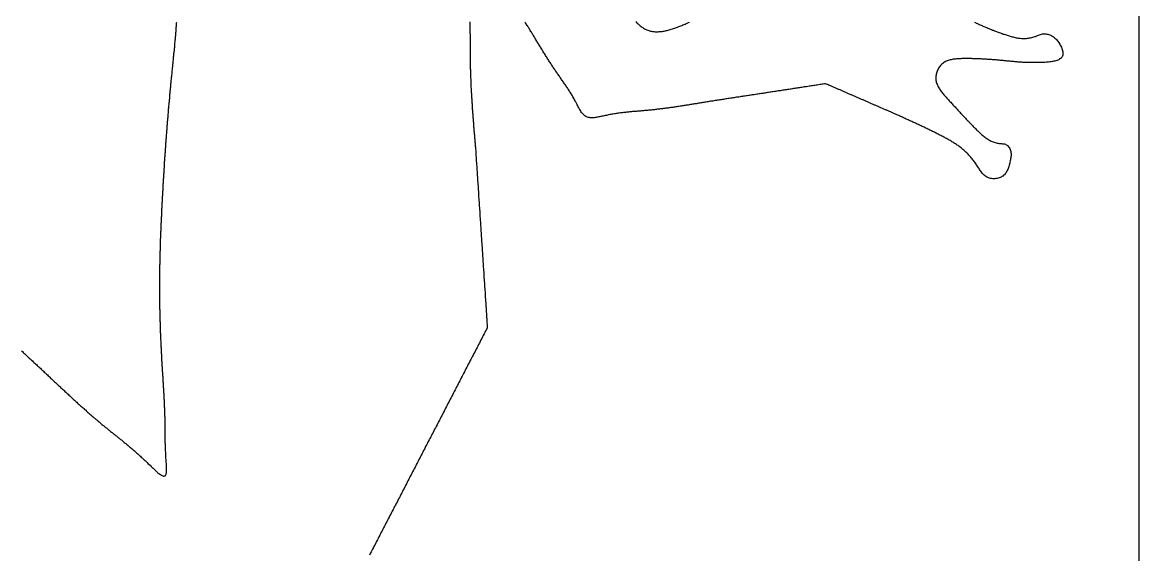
# Model space of a CAD drawing. Extents: x 63 to 788, y 423 to 1014.
# Drawn here: x 511.31 to 522.22, y 818.31 to 823.51 of the extents above; entities that cross this region are included whole.
import ezdxf

# ---------------------------------------------------------------- set-up
doc = ezdxf.new("R2010")
doc.units = 0
doc.header["$MEASUREMENT"] = 0
doc.layers.add('LAYER_1', color=7, linetype='CONTINUOUS')

msp = doc.modelspace()

# ---------------------------------------------------------------- linework, layer by layer
at = {"layer": 'LAYER_1', "color": 1}
msp.add_polyline3d([(522.222, 823.593, 0), (522.222, 822.94, 0), (522.222, 822.288, 0), (522.222, 821.635, 0), (522.222, 820.983, 0), (522.222, 820.33, 0), (522.222, 819.677, 0), (522.222, 819.025, 0), (522.222, 818.372, 0), (522.222, 817.72, 0), (522.222, 817.067, 0), (522.222, 816.414, 0), (522.222, 815.762, 0), (522.222, 815.109, 0), (522.222, 814.457, 0), (522.222, 813.804, 0), (522.222, 813.151, 0), (522.222, 812.499, 0), (522.222, 811.846, 0)], dxfattribs=at)
at = {"layer": 'LAYER_1', "color": 7}
for points in [[(511.303, 820.301, 0), (511.311, 820.294, 0), (511.319, 820.287, 0), (511.326, 820.28, 0), (511.334, 820.273, 0), (511.341, 820.266, 0), (511.349, 820.259, 0), (511.356, 820.252, 0), (511.364, 820.245, 0), (511.372, 820.238, 0), (511.379, 820.231, 0), (511.387, 820.224, 0), (511.395, 820.217, 0), (511.402, 820.21, 0), (511.41, 820.203, 0), (511.417, 820.196, 0), (511.425, 820.189, 0), (511.433, 820.181, 0), (511.44, 820.174, 0), (511.448, 820.167, 0), (511.456, 820.16, 0), (511.463, 820.153, 0), (511.471, 820.145, 0), (511.479, 820.138, 0), (511.487, 820.131, 0), (511.494, 820.124, 0), (511.502, 820.116, 0), (511.51, 820.109, 0), (511.517, 820.102, 0), (511.525, 820.095, 0), (511.533, 820.087, 0), (511.541, 820.08, 0), (511.548, 820.073, 0), (511.556, 820.066, 0), (511.564, 820.058, 0), (511.572, 820.051, 0), (511.579, 820.044, 0), (511.587, 820.036, 0), (511.595, 820.029, 0), (511.603, 820.022, 0), (511.61, 820.014, 0), (511.618, 820.007, 0), (511.626, 820, 0), (511.634, 819.993, 0), (511.642, 819.985, 0), (511.649, 819.978, 0), (511.657, 819.971, 0), (511.665, 819.963, 0), (511.673, 819.956, 0), (511.68, 819.949, 0), (511.688, 819.942, 0), (511.696, 819.934, 0), (511.704, 819.927, 0), (511.712, 819.92, 0), (511.719, 819.913, 0), (511.727, 819.906, 0), (511.735, 819.898, 0), (511.743, 819.891, 0), (511.75, 819.884, 0), (511.758, 819.877, 0), (511.766, 819.87, 0), (511.774, 819.863, 0), (511.781, 819.855, 0), (511.789, 819.848, 0), (511.797, 819.841, 0), (511.804, 819.834, 0), (511.812, 819.827, 0), (511.82, 819.82, 0), (511.828, 819.813, 0), (511.835, 819.806, 0), (511.843, 819.799, 0), (511.851, 819.792, 0), (511.858, 819.785, 0), (511.866, 819.778, 0), (511.874, 819.771, 0), (511.881, 819.764, 0), (511.889, 819.758, 0), (511.897, 819.751, 0), (511.904, 819.744, 0), (511.912, 819.737, 0), (511.919, 819.73, 0), (511.927, 819.724, 0), (511.934, 819.717, 0), (511.942, 819.71, 0), (511.949, 819.704, 0), (511.957, 819.697, 0), (511.964, 819.69, 0), (511.972, 819.684, 0), (511.979, 819.677, 0), (511.987, 819.671, 0), (511.994, 819.664, 0), (512.002, 819.658, 0), (512.009, 819.651, 0), (512.017, 819.645, 0), (512.024, 819.639, 0), (512.031, 819.632, 0), (512.039, 819.626, 0), (512.046, 819.62, 0), (512.053, 819.613, 0), (512.061, 819.607, 0), (512.068, 819.601, 0), (512.075, 819.595, 0), (512.082, 819.589, 0), (512.089, 819.583, 0), (512.097, 819.577, 0), (512.104, 819.571, 0), (512.111, 819.565, 0), (512.118, 819.559, 0), (512.125, 819.553, 0), (512.132, 819.548, 0), (512.139, 819.542, 0), (512.146, 819.536, 0), (512.153, 819.53, 0), (512.16, 819.525, 0), (512.167, 819.519, 0), (512.174, 819.514, 0), (512.181, 819.508, 0), (512.188, 819.503, 0), (512.195, 819.497, 0), (512.202, 819.492, 0), (512.209, 819.486, 0), (512.216, 819.481, 0), (512.223, 819.475, 0), (512.23, 819.47, 0), (512.237, 819.464, 0), (512.244, 819.459, 0), (512.251, 819.453, 0), (512.258, 819.447, 0), (512.265, 819.442, 0), (512.272, 819.436, 0), (512.279, 819.431, 0), (512.286, 819.425, 0), (512.293, 819.419, 0), (512.3, 819.413, 0), (512.307, 819.407, 0), (512.315, 819.401, 0), (512.322, 819.395, 0), (512.329, 819.389, 0), (512.337, 819.383, 0), (512.344, 819.377, 0), (512.352, 819.371, 0), (512.36, 819.364, 0), (512.367, 819.358, 0), (512.375, 819.351, 0), (512.383, 819.344, 0), (512.391, 819.338, 0), (512.399, 819.331, 0), (512.407, 819.324, 0), (512.415, 819.317, 0), (512.423, 819.309, 0), (512.431, 819.302, 0), (512.44, 819.294, 0), (512.448, 819.287, 0), (512.457, 819.279, 0), (512.466, 819.271, 0), (512.474, 819.263, 0), (512.483, 819.255, 0), (512.492, 819.246, 0), (512.502, 819.238, 0), (512.511, 819.229, 0), (512.52, 819.22, 0), (512.53, 819.211, 0), (512.539, 819.202, 0), (512.549, 819.192, 0), (512.559, 819.183, 0), (512.569, 819.173, 0), (512.579, 819.163, 0), (512.589, 819.154, 0), (512.598, 819.144, 0), (512.608, 819.135, 0), (512.618, 819.127, 0), (512.627, 819.119, 0), (512.636, 819.111, 0), (512.645, 819.104, 0), (512.654, 819.097, 0), (512.662, 819.092, 0), (512.67, 819.087, 0), (512.677, 819.083, 0), (512.684, 819.08, 0), (512.69, 819.078, 0), (512.696, 819.078, 0), (512.702, 819.079, 0), (512.706, 819.081, 0), (512.71, 819.084, 0), (512.713, 819.089, 0), (512.716, 819.095, 0), (512.718, 819.102, 0), (512.719, 819.111, 0), (512.72, 819.12, 0), (512.721, 819.13, 0), (512.721, 819.141, 0), (512.721, 819.152, 0), (512.721, 819.164, 0), (512.72, 819.176, 0), (512.72, 819.189, 0), (512.719, 819.202, 0), (512.718, 819.215, 0), (512.717, 819.228, 0), (512.716, 819.241, 0), (512.715, 819.253, 0), (512.714, 819.266, 0), (512.714, 819.278, 0), (512.713, 819.29, 0), (512.712, 819.301, 0), (512.712, 819.313, 0), (512.711, 819.324, 0), (512.711, 819.336, 0), (512.71, 819.347, 0), (512.71, 819.357, 0), (512.709, 819.368, 0), (512.709, 819.379, 0), (512.709, 819.389, 0), (512.708, 819.399, 0), (512.708, 819.409, 0), (512.708, 819.419, 0), (512.708, 819.429, 0), (512.708, 819.439, 0), (512.708, 819.449, 0), (512.707, 819.459, 0), (512.707, 819.468, 0), (512.707, 819.478, 0), (512.707, 819.487, 0), (512.707, 819.496, 0), (512.707, 819.506, 0), (512.707, 819.515, 0), (512.707, 819.524, 0), (512.707, 819.533, 0), (512.707, 819.543, 0), (512.707, 819.552, 0), (512.707, 819.561, 0), (512.707, 819.57, 0), (512.707, 819.579, 0), (512.707, 819.588, 0), (512.707, 819.598, 0), (512.706, 819.607, 0), (512.706, 819.616, 0), (512.706, 819.625, 0), (512.706, 819.635, 0), (512.706, 819.644, 0), (512.706, 819.654, 0), (512.705, 819.663, 0), (512.705, 819.673, 0), (512.705, 819.682, 0), (512.705, 819.692, 0), (512.704, 819.702, 0), (512.704, 819.711, 0), (512.704, 819.721, 0), (512.703, 819.731, 0), (512.703, 819.741, 0), (512.702, 819.751, 0), (512.702, 819.761, 0), (512.701, 819.771, 0), (512.701, 819.781, 0), (512.701, 819.791, 0), (512.7, 819.801, 0), (512.7, 819.811, 0), (512.699, 819.821, 0), (512.698, 819.831, 0), (512.698, 819.841, 0), (512.697, 819.851, 0), (512.697, 819.861, 0), (512.696, 819.872, 0), (512.696, 819.882, 0), (512.695, 819.892, 0), (512.695, 819.903, 0), (512.694, 819.913, 0), (512.693, 819.923, 0), (512.693, 819.934, 0), (512.692, 819.944, 0), (512.691, 819.954, 0), (512.691, 819.965, 0), (512.69, 819.975, 0), (512.69, 819.985, 0), (512.689, 819.996, 0), (512.688, 820.006, 0), (512.688, 820.017, 0), (512.687, 820.027, 0), (512.686, 820.037, 0), (512.686, 820.048, 0), (512.685, 820.058, 0), (512.684, 820.069, 0), (512.684, 820.079, 0), (512.683, 820.09, 0), (512.682, 820.1, 0), (512.682, 820.11, 0), (512.681, 820.121, 0), (512.681, 820.131, 0), (512.68, 820.142, 0), (512.679, 820.152, 0), (512.679, 820.162, 0), (512.678, 820.173, 0), (512.678, 820.183, 0), (512.677, 820.193, 0), (512.676, 820.204, 0), (512.676, 820.214, 0), (512.675, 820.224, 0), (512.675, 820.235, 0), (512.674, 820.245, 0), (512.674, 820.255, 0), (512.673, 820.265, 0), (512.672, 820.276, 0), (512.672, 820.286, 0), (512.671, 820.296, 0), (512.671, 820.306, 0), (512.67, 820.316, 0), (512.67, 820.327, 0), (512.669, 820.337, 0), (512.669, 820.347, 0), (512.668, 820.357, 0), (512.668, 820.367, 0), (512.667, 820.378, 0), (512.667, 820.388, 0), (512.667, 820.398, 0), (512.666, 820.408, 0), (512.666, 820.418, 0), (512.665, 820.428, 0), (512.665, 820.438, 0), (512.664, 820.449, 0), (512.664, 820.459, 0), (512.664, 820.469, 0), (512.663, 820.479, 0), (512.663, 820.489, 0), (512.662, 820.499, 0), (512.662, 820.509, 0), (512.662, 820.519, 0), (512.661, 820.529, 0), (512.661, 820.54, 0), (512.661, 820.55, 0), (512.66, 820.56, 0), (512.66, 820.57, 0), (512.66, 820.58, 0), (512.659, 820.59, 0), (512.659, 820.6, 0), (512.659, 820.61, 0), (512.659, 820.62, 0), (512.658, 820.63, 0), (512.658, 820.64, 0), (512.658, 820.65, 0), (512.658, 820.66, 0), (512.657, 820.67, 0), (512.657, 820.68, 0), (512.657, 820.69, 0), (512.657, 820.7, 0), (512.656, 820.71, 0), (512.656, 820.721, 0), (512.656, 820.731, 0), (512.656, 820.741, 0), (512.656, 820.751, 0), (512.656, 820.761, 0), (512.655, 820.771, 0), (512.655, 820.781, 0), (512.655, 820.791, 0), (512.655, 820.801, 0), (512.655, 820.811, 0), (512.655, 820.821, 0), (512.655, 820.831, 0), (512.655, 820.841, 0), (512.655, 820.851, 0), (512.654, 820.861, 0), (512.654, 820.871, 0), (512.654, 820.881, 0), (512.654, 820.891, 0), (512.654, 820.901, 0), (512.654, 820.912, 0), (512.654, 820.922, 0), (512.654, 820.932, 0), (512.654, 820.942, 0), (512.654, 820.952, 0), (512.654, 820.962, 0), (512.654, 820.972, 0), (512.654, 820.982, 0), (512.654, 820.992, 0), (512.655, 821.002, 0), (512.655, 821.012, 0), (512.655, 821.023, 0), (512.655, 821.033, 0), (512.655, 821.043, 0), (512.655, 821.053, 0), (512.655, 821.063, 0), (512.655, 821.073, 0), (512.655, 821.083, 0), (512.656, 821.093, 0), (512.656, 821.104, 0), (512.656, 821.114, 0), (512.656, 821.124, 0), (512.656, 821.134, 0), (512.656, 821.144, 0), (512.657, 821.154, 0), (512.657, 821.164, 0), (512.657, 821.175, 0), (512.657, 821.185, 0), (512.657, 821.195, 0), (512.658, 821.205, 0), (512.658, 821.215, 0), (512.658, 821.225, 0), (512.658, 821.235, 0), (512.659, 821.246, 0), (512.659, 821.256, 0), (512.659, 821.266, 0), (512.659, 821.276, 0), (512.66, 821.286, 0), (512.66, 821.296, 0), (512.66, 821.307, 0), (512.661, 821.317, 0), (512.661, 821.327, 0), (512.661, 821.337, 0), (512.662, 821.347, 0), (512.662, 821.357, 0), (512.662, 821.367, 0), (512.663, 821.378, 0), (512.663, 821.388, 0), (512.663, 821.398, 0), (512.664, 821.408, 0), (512.664, 821.418, 0), (512.665, 821.428, 0), (512.665, 821.439, 0), (512.665, 821.449, 0), (512.666, 821.459, 0), (512.666, 821.469, 0), (512.667, 821.479, 0), (512.667, 821.489, 0), (512.667, 821.499, 0), (512.668, 821.51, 0), (512.668, 821.52, 0), (512.669, 821.53, 0), (512.669, 821.54, 0), (512.669, 821.55, 0), (512.67, 821.56, 0), (512.67, 821.57, 0), (512.671, 821.581, 0), (512.671, 821.591, 0), (512.672, 821.601, 0), (512.672, 821.611, 0), (512.673, 821.621, 0), (512.673, 821.631, 0), (512.674, 821.641, 0), (512.674, 821.651, 0), (512.675, 821.661, 0), (512.675, 821.672, 0), (512.676, 821.682, 0), (512.676, 821.692, 0), (512.677, 821.702, 0), (512.677, 821.712, 0), (512.678, 821.722, 0), (512.678, 821.732, 0), (512.679, 821.742, 0), (512.679, 821.752, 0), (512.68, 821.762, 0), (512.68, 821.773, 0), (512.681, 821.783, 0), (512.681, 821.793, 0), (512.682, 821.803, 0), (512.682, 821.813, 0), (512.683, 821.823, 0), (512.683, 821.833, 0), (512.684, 821.843, 0), (512.684, 821.853, 0), (512.685, 821.863, 0), (512.686, 821.873, 0), (512.686, 821.883, 0), (512.687, 821.893, 0), (512.687, 821.903, 0), (512.688, 821.913, 0), (512.688, 821.923, 0), (512.689, 821.933, 0), (512.69, 821.943, 0), (512.69, 821.953, 0), (512.691, 821.963, 0), (512.691, 821.973, 0), (512.692, 821.983, 0), (512.693, 821.993, 0), (512.693, 822.003, 0), (512.694, 822.013, 0), (512.694, 822.023, 0), (512.695, 822.033, 0), (512.696, 822.043, 0), (512.696, 822.054, 0), (512.697, 822.064, 0), (512.697, 822.074, 0), (512.698, 822.084, 0), (512.699, 822.094, 0), (512.699, 822.104, 0), (512.7, 822.114, 0), (512.701, 822.124, 0), (512.701, 822.134, 0), (512.702, 822.144, 0), (512.702, 822.154, 0), (512.703, 822.164, 0), (512.704, 822.174, 0), (512.704, 822.184, 0), (512.705, 822.194, 0), (512.706, 822.204, 0), (512.706, 822.214, 0), (512.707, 822.224, 0), (512.708, 822.234, 0), (512.709, 822.244, 0), (512.709, 822.254, 0), (512.71, 822.264, 0), (512.711, 822.274, 0), (512.711, 822.284, 0), (512.712, 822.294, 0), (512.713, 822.304, 0), (512.713, 822.314, 0), (512.714, 822.324, 0), (512.715, 822.334, 0), (512.716, 822.344, 0), (512.716, 822.354, 0), (512.717, 822.364, 0), (512.718, 822.374, 0), (512.719, 822.384, 0), (512.719, 822.394, 0), (512.72, 822.404, 0), (512.721, 822.415, 0), (512.722, 822.425, 0), (512.722, 822.435, 0), (512.723, 822.445, 0), (512.724, 822.455, 0), (512.725, 822.465, 0), (512.726, 822.475, 0), (512.726, 822.485, 0), (512.727, 822.495, 0), (512.728, 822.505, 0), (512.729, 822.515, 0), (512.73, 822.526, 0), (512.73, 822.536, 0), (512.731, 822.546, 0), (512.732, 822.556, 0), (512.733, 822.566, 0), (512.734, 822.576, 0), (512.735, 822.586, 0), (512.735, 822.597, 0), (512.736, 822.607, 0), (512.737, 822.617, 0), (512.738, 822.627, 0), (512.739, 822.637, 0), (512.74, 822.647, 0), (512.741, 822.658, 0), (512.741, 822.668, 0), (512.742, 822.678, 0), (512.743, 822.688, 0), (512.744, 822.698, 0), (512.745, 822.709, 0), (512.746, 822.719, 0), (512.747, 822.729, 0), (512.748, 822.739, 0), (512.749, 822.75, 0), (512.75, 822.76, 0), (512.751, 822.77, 0), (512.751, 822.78, 0), (512.752, 822.791, 0), (512.753, 822.801, 0), (512.754, 822.811, 0), (512.755, 822.822, 0), (512.756, 822.832, 0), (512.757, 822.842, 0), (512.758, 822.853, 0), (512.759, 822.863, 0), (512.76, 822.873, 0), (512.761, 822.884, 0), (512.762, 822.894, 0), (512.763, 822.904, 0), (512.764, 822.915, 0), (512.765, 822.925, 0), (512.766, 822.936, 0), (512.767, 822.946, 0), (512.768, 822.956, 0), (512.769, 822.967, 0), (512.77, 822.977, 0), (512.771, 822.988, 0), (512.773, 822.998, 0), (512.774, 823.009, 0), (512.775, 823.019, 0), (512.776, 823.03, 0), (512.777, 823.04, 0), (512.778, 823.051, 0), (512.779, 823.061, 0), (512.78, 823.071, 0), (512.781, 823.082, 0), (512.782, 823.092, 0), (512.783, 823.103, 0), (512.784, 823.113, 0), (512.785, 823.124, 0), (512.786, 823.134, 0), (512.787, 823.145, 0), (512.788, 823.155, 0), (512.789, 823.166, 0), (512.79, 823.176, 0), (512.791, 823.187, 0), (512.792, 823.197, 0), (512.793, 823.207, 0), (512.795, 823.218, 0), (512.796, 823.228, 0), (512.797, 823.239, 0), (512.798, 823.249, 0), (512.799, 823.26, 0), (512.8, 823.27, 0), (512.801, 823.28, 0), (512.801, 823.291, 0), (512.802, 823.301, 0), (512.803, 823.311, 0), (512.804, 823.322, 0), (512.805, 823.332, 0), (512.806, 823.342, 0), (512.807, 823.353, 0), (512.808, 823.363, 0), (512.809, 823.373, 0), (512.81, 823.383, 0), (512.811, 823.394, 0), (512.812, 823.404, 0), (512.812, 823.414, 0), (512.813, 823.424, 0), (512.814, 823.434, 0), (512.815, 823.445, 0), (512.816, 823.455, 0), (512.816, 823.465, 0), (512.817, 823.475, 0), (512.818, 823.485, 0), (512.819, 823.495, 0), (512.819, 823.505, 0), (512.82, 823.515, 0)], [(515.685, 823.518, 0), (515.685, 823.508, 0), (515.685, 823.498, 0), (515.685, 823.487, 0), (515.686, 823.477, 0), (515.686, 823.467, 0), (515.686, 823.457, 0), (515.686, 823.447, 0), (515.686, 823.437, 0), (515.686, 823.426, 0), (515.686, 823.416, 0), (515.686, 823.406, 0), (515.687, 823.396, 0), (515.687, 823.386, 0), (515.687, 823.376, 0), (515.687, 823.365, 0), (515.687, 823.355, 0), (515.687, 823.345, 0), (515.687, 823.335, 0), (515.687, 823.325, 0), (515.687, 823.314, 0), (515.687, 823.304, 0), (515.687, 823.294, 0), (515.687, 823.284, 0), (515.687, 823.274, 0), (515.687, 823.264, 0), (515.687, 823.253, 0), (515.687, 823.243, 0), (515.687, 823.233, 0), (515.687, 823.223, 0), (515.687, 823.213, 0), (515.687, 823.202, 0), (515.687, 823.192, 0), (515.687, 823.182, 0), (515.687, 823.172, 0), (515.687, 823.162, 0), (515.687, 823.152, 0), (515.688, 823.141, 0), (515.688, 823.131, 0), (515.688, 823.121, 0), (515.688, 823.111, 0), (515.688, 823.101, 0), (515.689, 823.091, 0), (515.689, 823.08, 0), (515.689, 823.07, 0), (515.689, 823.06, 0), (515.69, 823.05, 0), (515.69, 823.04, 0), (515.69, 823.03, 0), (515.69, 823.02, 0), (515.691, 823.009, 0), (515.691, 822.999, 0), (515.692, 822.989, 0), (515.692, 822.979, 0), (515.692, 822.969, 0), (515.693, 822.959, 0), (515.693, 822.949, 0), (515.694, 822.938, 0), (515.694, 822.928, 0), (515.694, 822.918, 0), (515.695, 822.908, 0), (515.695, 822.898, 0), (515.696, 822.888, 0), (515.696, 822.878, 0), (515.697, 822.867, 0), (515.697, 822.857, 0), (515.698, 822.847, 0), (515.699, 822.837, 0), (515.699, 822.827, 0), (515.7, 822.817, 0), (515.7, 822.807, 0), (515.701, 822.797, 0), (515.701, 822.787, 0), (515.702, 822.776, 0), (515.703, 822.766, 0), (515.703, 822.756, 0), (515.704, 822.746, 0), (515.705, 822.736, 0), (515.705, 822.726, 0), (515.706, 822.716, 0), (515.707, 822.706, 0), (515.707, 822.695, 0), (515.708, 822.685, 0), (515.709, 822.675, 0), (515.709, 822.665, 0), (515.71, 822.655, 0), (515.711, 822.645, 0), (515.711, 822.635, 0), (515.712, 822.625, 0), (515.713, 822.615, 0), (515.714, 822.605, 0), (515.714, 822.594, 0), (515.715, 822.584, 0), (515.716, 822.574, 0), (515.717, 822.564, 0), (515.717, 822.554, 0), (515.718, 822.544, 0), (515.719, 822.534, 0), (515.72, 822.524, 0), (515.721, 822.514, 0), (515.721, 822.504, 0), (515.722, 822.493, 0), (515.723, 822.483, 0), (515.724, 822.473, 0), (515.725, 822.463, 0), (515.725, 822.453, 0), (515.726, 822.443, 0), (515.727, 822.433, 0), (515.728, 822.423, 0), (515.729, 822.413, 0), (515.73, 822.403, 0), (515.73, 822.393, 0), (515.731, 822.382, 0), (515.732, 822.372, 0), (515.733, 822.362, 0), (515.734, 822.352, 0), (515.735, 822.342, 0), (515.736, 822.332, 0), (515.736, 822.322, 0), (515.737, 822.312, 0), (515.738, 822.302, 0), (515.739, 822.292, 0), (515.74, 822.282, 0), (515.741, 822.272, 0), (515.742, 822.261, 0), (515.743, 822.245, 0), (515.744, 822.227, 0), (515.745, 822.21, 0), (515.746, 822.192, 0), (515.747, 822.175, 0), (515.748, 822.157, 0), (515.75, 822.14, 0), (515.751, 822.122, 0), (515.752, 822.105, 0), (515.753, 822.087, 0), (515.754, 822.07, 0), (515.755, 822.052, 0), (515.756, 822.035, 0), (515.758, 822.017, 0), (515.759, 821.999, 0), (515.76, 821.982, 0), (515.761, 821.964, 0), (515.762, 821.947, 0), (515.763, 821.929, 0), (515.765, 821.912, 0), (515.766, 821.894, 0), (515.767, 821.877, 0), (515.768, 821.859, 0), (515.769, 821.842, 0), (515.77, 821.824, 0), (515.771, 821.806, 0), (515.773, 821.789, 0), (515.774, 821.771, 0), (515.775, 821.754, 0), (515.776, 821.736, 0), (515.777, 821.719, 0), (515.778, 821.701, 0), (515.78, 821.684, 0), (515.781, 821.666, 0), (515.782, 821.649, 0), (515.783, 821.631, 0), (515.784, 821.614, 0), (515.785, 821.596, 0), (515.786, 821.578, 0), (515.788, 821.561, 0), (515.789, 821.543, 0), (515.79, 821.526, 0), (515.791, 821.508, 0), (515.792, 821.491, 0), (515.793, 821.473, 0), (515.795, 821.456, 0), (515.796, 821.438, 0), (515.797, 821.421, 0), (515.798, 821.403, 0), (515.799, 821.385, 0), (515.8, 821.368, 0), (515.801, 821.35, 0), (515.803, 821.333, 0), (515.804, 821.315, 0), (515.805, 821.298, 0), (515.806, 821.28, 0), (515.807, 821.263, 0), (515.808, 821.245, 0), (515.81, 821.228, 0), (515.811, 821.21, 0), (515.812, 821.192, 0), (515.813, 821.175, 0), (515.814, 821.157, 0), (515.815, 821.14, 0), (515.816, 821.122, 0), (515.818, 821.105, 0), (515.819, 821.087, 0), (515.82, 821.07, 0), (515.821, 821.052, 0), (515.822, 821.035, 0), (515.823, 821.017, 0), (515.825, 821, 0), (515.826, 820.982, 0), (515.827, 820.964, 0), (515.828, 820.947, 0), (515.829, 820.929, 0), (515.83, 820.912, 0), (515.832, 820.894, 0), (515.833, 820.877, 0), (515.834, 820.859, 0), (515.835, 820.842, 0), (515.836, 820.824, 0), (515.837, 820.807, 0), (515.838, 820.789, 0), (515.84, 820.771, 0), (515.841, 820.754, 0), (515.842, 820.736, 0), (515.843, 820.719, 0), (515.844, 820.701, 0), (515.845, 820.684, 0), (515.847, 820.666, 0), (515.848, 820.649, 0), (515.849, 820.631, 0), (515.85, 820.614, 0), (515.851, 820.596, 0), (515.852, 820.579, 0), (515.853, 820.561, 0), (515.855, 820.543, 0), (515.854, 820.526, 0), (515.847, 820.512, 0), (515.839, 820.497, 0), (515.831, 820.482, 0), (515.824, 820.467, 0), (515.816, 820.452, 0), (515.808, 820.438, 0), (515.801, 820.423, 0), (515.793, 820.408, 0), (515.785, 820.393, 0), (515.778, 820.378, 0), (515.77, 820.364, 0), (515.762, 820.349, 0), (515.755, 820.334, 0), (515.747, 820.319, 0), (515.739, 820.304, 0), (515.732, 820.29, 0), (515.724, 820.275, 0), (515.716, 820.26, 0), (515.709, 820.245, 0), (515.701, 820.23, 0), (515.693, 820.216, 0), (515.686, 820.201, 0), (515.678, 820.186, 0), (515.67, 820.171, 0), (515.663, 820.156, 0), (515.655, 820.142, 0), (515.647, 820.127, 0), (515.64, 820.112, 0), (515.632, 820.097, 0), (515.624, 820.082, 0), (515.617, 820.068, 0), (515.609, 820.053, 0), (515.601, 820.038, 0), (515.594, 820.023, 0), (515.586, 820.008, 0), (515.578, 819.994, 0), (515.571, 819.979, 0), (515.563, 819.964, 0), (515.555, 819.949, 0), (515.548, 819.934, 0), (515.54, 819.92, 0), (515.532, 819.905, 0), (515.525, 819.89, 0), (515.517, 819.875, 0), (515.509, 819.86, 0), (515.502, 819.846, 0), (515.494, 819.831, 0), (515.486, 819.816, 0), (515.479, 819.801, 0), (515.471, 819.786, 0), (515.463, 819.771, 0), (515.456, 819.757, 0), (515.448, 819.742, 0), (515.44, 819.727, 0), (515.433, 819.712, 0), (515.425, 819.697, 0), (515.417, 819.683, 0), (515.41, 819.668, 0), (515.402, 819.653, 0), (515.394, 819.638, 0), (515.387, 819.623, 0), (515.379, 819.609, 0), (515.371, 819.594, 0), (515.364, 819.579, 0), (515.356, 819.564, 0), (515.348, 819.549, 0), (515.341, 819.535, 0), (515.333, 819.52, 0), (515.325, 819.505, 0), (515.318, 819.49, 0), (515.31, 819.475, 0), (515.302, 819.461, 0), (515.295, 819.446, 0), (515.287, 819.431, 0), (515.279, 819.416, 0), (515.272, 819.401, 0), (515.264, 819.387, 0), (515.256, 819.372, 0), (515.249, 819.357, 0), (515.241, 819.342, 0), (515.233, 819.327, 0), (515.226, 819.313, 0), (515.218, 819.298, 0), (515.21, 819.283, 0), (515.203, 819.268, 0), (515.195, 819.253, 0), (515.187, 819.239, 0), (515.18, 819.224, 0), (515.172, 819.209, 0), (515.164, 819.194, 0), (515.157, 819.179, 0), (515.149, 819.165, 0), (515.141, 819.15, 0), (515.134, 819.135, 0), (515.126, 819.12, 0), (515.118, 819.105, 0), (515.111, 819.091, 0), (515.103, 819.076, 0), (515.095, 819.061, 0), (515.088, 819.046, 0), (515.08, 819.031, 0), (515.072, 819.017, 0), (515.065, 819.002, 0), (515.057, 818.987, 0), (515.049, 818.972, 0), (515.042, 818.957, 0), (515.034, 818.943, 0), (515.026, 818.928, 0), (515.019, 818.913, 0), (515.011, 818.898, 0), (515.003, 818.883, 0), (514.996, 818.869, 0), (514.988, 818.854, 0), (514.98, 818.839, 0), (514.973, 818.824, 0), (514.965, 818.809, 0), (514.957, 818.795, 0), (514.95, 818.78, 0), (514.942, 818.765, 0), (514.934, 818.75, 0), (514.927, 818.735, 0), (514.919, 818.721, 0), (514.911, 818.706, 0), (514.904, 818.691, 0), (514.896, 818.676, 0), (514.888, 818.661, 0), (514.881, 818.647, 0), (514.873, 818.632, 0), (514.865, 818.617, 0), (514.858, 818.602, 0), (514.85, 818.587, 0), (514.842, 818.573, 0), (514.835, 818.558, 0), (514.827, 818.543, 0), (514.819, 818.528, 0), (514.812, 818.513, 0), (514.804, 818.499, 0), (514.796, 818.484, 0), (514.789, 818.469, 0), (514.781, 818.454, 0), (514.773, 818.439, 0), (514.766, 818.425, 0), (514.758, 818.41, 0), (514.75, 818.395, 0), (514.743, 818.38, 0), (514.735, 818.365, 0), (514.727, 818.351, 0), (514.72, 818.336, 0), (514.712, 818.321, 0), (514.704, 818.306, 0)], [(520.617, 823.514, 0), (520.626, 823.51, 0), (520.635, 823.505, 0), (520.645, 823.501, 0), (520.654, 823.497, 0), (520.663, 823.493, 0), (520.672, 823.489, 0), (520.681, 823.485, 0), (520.691, 823.481, 0), (520.7, 823.477, 0), (520.709, 823.473, 0), (520.719, 823.469, 0), (520.728, 823.465, 0), (520.737, 823.461, 0), (520.747, 823.457, 0), (520.756, 823.453, 0), (520.765, 823.45, 0), (520.775, 823.446, 0), (520.784, 823.442, 0), (520.793, 823.438, 0), (520.803, 823.435, 0), (520.812, 823.431, 0), (520.822, 823.427, 0), (520.831, 823.424, 0), (520.84, 823.42, 0), (520.85, 823.416, 0), (520.859, 823.413, 0), (520.869, 823.409, 0), (520.879, 823.406, 0), (520.888, 823.403, 0), (520.898, 823.399, 0), (520.907, 823.396, 0), (520.917, 823.393, 0), (520.927, 823.39, 0), (520.936, 823.387, 0), (520.946, 823.384, 0), (520.956, 823.381, 0), (520.966, 823.378, 0), (520.976, 823.375, 0), (520.986, 823.372, 0), (520.995, 823.37, 0), (521.005, 823.367, 0), (521.015, 823.365, 0), (521.025, 823.363, 0), (521.035, 823.361, 0), (521.045, 823.359, 0), (521.055, 823.358, 0), (521.065, 823.357, 0), (521.076, 823.356, 0), (521.086, 823.355, 0), (521.096, 823.355, 0), (521.106, 823.355, 0), (521.116, 823.355, 0), (521.126, 823.356, 0), (521.136, 823.357, 0), (521.146, 823.358, 0), (521.156, 823.36, 0), (521.166, 823.362, 0), (521.176, 823.364, 0), (521.186, 823.367, 0), (521.196, 823.37, 0), (521.206, 823.373, 0), (521.215, 823.376, 0), (521.225, 823.38, 0), (521.234, 823.384, 0), (521.244, 823.388, 0), (521.253, 823.391, 0), (521.263, 823.395, 0), (521.273, 823.397, 0), (521.283, 823.4, 0), (521.292, 823.401, 0), (521.303, 823.401, 0), (521.313, 823.401, 0), (521.323, 823.399, 0), (521.333, 823.397, 0), (521.343, 823.394, 0), (521.353, 823.391, 0), (521.362, 823.387, 0), (521.371, 823.382, 0), (521.38, 823.377, 0), (521.388, 823.372, 0), (521.396, 823.366, 0), (521.403, 823.359, 0), (521.411, 823.352, 0), (521.418, 823.344, 0), (521.425, 823.336, 0), (521.432, 823.328, 0), (521.438, 823.319, 0), (521.445, 823.309, 0), (521.451, 823.3, 0), (521.456, 823.29, 0), (521.462, 823.279, 0), (521.466, 823.269, 0), (521.471, 823.258, 0), (521.474, 823.248, 0), (521.477, 823.238, 0), (521.48, 823.228, 0), (521.481, 823.218, 0), (521.482, 823.209, 0), (521.481, 823.2, 0), (521.48, 823.191, 0), (521.477, 823.183, 0), (521.474, 823.176, 0), (521.469, 823.169, 0), (521.463, 823.163, 0), (521.457, 823.158, 0), (521.449, 823.153, 0), (521.441, 823.148, 0), (521.432, 823.144, 0), (521.422, 823.141, 0), (521.412, 823.137, 0), (521.401, 823.135, 0), (521.39, 823.132, 0), (521.379, 823.13, 0), (521.367, 823.128, 0), (521.355, 823.127, 0), (521.342, 823.125, 0), (521.33, 823.124, 0), (521.318, 823.123, 0), (521.306, 823.122, 0), (521.294, 823.122, 0), (521.282, 823.121, 0), (521.27, 823.12, 0), (521.258, 823.12, 0), (521.247, 823.119, 0), (521.235, 823.119, 0), (521.224, 823.119, 0), (521.213, 823.119, 0), (521.202, 823.119, 0), (521.191, 823.119, 0), (521.181, 823.119, 0), (521.17, 823.119, 0), (521.16, 823.119, 0), (521.149, 823.119, 0), (521.139, 823.12, 0), (521.129, 823.12, 0), (521.119, 823.12, 0), (521.109, 823.121, 0), (521.099, 823.121, 0), (521.089, 823.122, 0), (521.079, 823.123, 0), (521.069, 823.123, 0), (521.059, 823.124, 0), (521.05, 823.125, 0), (521.04, 823.125, 0), (521.031, 823.126, 0), (521.021, 823.127, 0), (521.012, 823.128, 0), (521.002, 823.129, 0), (520.993, 823.129, 0), (520.983, 823.13, 0), (520.974, 823.131, 0), (520.965, 823.132, 0), (520.955, 823.133, 0), (520.946, 823.134, 0), (520.937, 823.135, 0), (520.927, 823.136, 0), (520.918, 823.137, 0), (520.908, 823.138, 0), (520.899, 823.139, 0), (520.89, 823.14, 0), (520.88, 823.14, 0), (520.871, 823.141, 0), (520.861, 823.142, 0), (520.851, 823.143, 0), (520.842, 823.144, 0), (520.832, 823.145, 0), (520.822, 823.145, 0), (520.813, 823.146, 0), (520.803, 823.147, 0), (520.793, 823.148, 0), (520.783, 823.149, 0), (520.773, 823.149, 0), (520.764, 823.15, 0), (520.754, 823.151, 0), (520.744, 823.151, 0), (520.734, 823.152, 0), (520.724, 823.152, 0), (520.713, 823.153, 0), (520.703, 823.154, 0), (520.693, 823.154, 0), (520.683, 823.155, 0), (520.673, 823.155, 0), (520.663, 823.155, 0), (520.652, 823.156, 0), (520.642, 823.156, 0), (520.632, 823.156, 0), (520.621, 823.157, 0), (520.611, 823.157, 0), (520.6, 823.157, 0), (520.59, 823.158, 0), (520.579, 823.158, 0), (520.569, 823.158, 0), (520.558, 823.158, 0), (520.548, 823.158, 0), (520.537, 823.158, 0), (520.526, 823.158, 0), (520.515, 823.158, 0), (520.505, 823.158, 0), (520.494, 823.158, 0), (520.483, 823.157, 0), (520.472, 823.157, 0), (520.462, 823.157, 0), (520.451, 823.156, 0), (520.44, 823.155, 0), (520.43, 823.154, 0), (520.419, 823.153, 0), (520.409, 823.152, 0), (520.398, 823.15, 0), (520.388, 823.148, 0), (520.378, 823.146, 0), (520.369, 823.143, 0), (520.359, 823.14, 0), (520.35, 823.136, 0), (520.341, 823.132, 0), (520.332, 823.128, 0), (520.323, 823.123, 0), (520.315, 823.117, 0), (520.307, 823.111, 0), (520.299, 823.105, 0), (520.292, 823.098, 0), (520.285, 823.09, 0), (520.278, 823.082, 0), (520.272, 823.074, 0), (520.266, 823.065, 0), (520.261, 823.056, 0), (520.256, 823.046, 0), (520.252, 823.037, 0), (520.248, 823.027, 0), (520.245, 823.017, 0), (520.243, 823.007, 0), (520.241, 822.997, 0), (520.239, 822.987, 0), (520.239, 822.977, 0), (520.239, 822.967, 0), (520.239, 822.957, 0), (520.24, 822.947, 0), (520.242, 822.938, 0), (520.244, 822.928, 0), (520.247, 822.919, 0), (520.251, 822.91, 0), (520.254, 822.9, 0), (520.259, 822.891, 0), (520.263, 822.882, 0), (520.268, 822.873, 0), (520.274, 822.864, 0), (520.279, 822.856, 0), (520.285, 822.847, 0), (520.292, 822.838, 0), (520.298, 822.83, 0), (520.305, 822.821, 0), (520.312, 822.813, 0), (520.319, 822.804, 0), (520.326, 822.796, 0), (520.333, 822.788, 0), (520.341, 822.78, 0), (520.348, 822.771, 0), (520.355, 822.763, 0), (520.363, 822.755, 0), (520.37, 822.747, 0), (520.377, 822.74, 0), (520.385, 822.732, 0), (520.392, 822.724, 0), (520.399, 822.716, 0), (520.406, 822.708, 0), (520.413, 822.701, 0), (520.42, 822.693, 0), (520.427, 822.686, 0), (520.434, 822.678, 0), (520.441, 822.671, 0), (520.448, 822.663, 0), (520.455, 822.656, 0), (520.461, 822.648, 0), (520.468, 822.641, 0), (520.475, 822.634, 0), (520.482, 822.626, 0), (520.489, 822.619, 0), (520.495, 822.612, 0), (520.502, 822.604, 0), (520.509, 822.597, 0), (520.516, 822.59, 0), (520.522, 822.583, 0), (520.529, 822.576, 0), (520.536, 822.568, 0), (520.543, 822.561, 0), (520.55, 822.554, 0), (520.557, 822.547, 0), (520.563, 822.54, 0), (520.57, 822.532, 0), (520.577, 822.525, 0), (520.584, 822.518, 0), (520.591, 822.511, 0), (520.598, 822.504, 0), (520.605, 822.496, 0), (520.612, 822.489, 0), (520.62, 822.482, 0), (520.627, 822.475, 0), (520.634, 822.467, 0), (520.641, 822.46, 0), (520.649, 822.453, 0), (520.656, 822.445, 0), (520.664, 822.438, 0), (520.671, 822.431, 0), (520.679, 822.424, 0), (520.687, 822.417, 0), (520.695, 822.41, 0), (520.703, 822.403, 0), (520.711, 822.397, 0), (520.719, 822.39, 0), (520.727, 822.384, 0), (520.736, 822.378, 0), (520.744, 822.373, 0), (520.753, 822.367, 0), (520.762, 822.362, 0), (520.771, 822.357, 0), (520.78, 822.353, 0), (520.789, 822.348, 0), (520.799, 822.345, 0), (520.808, 822.341, 0), (520.818, 822.338, 0), (520.828, 822.335, 0), (520.838, 822.333, 0), (520.848, 822.332, 0), (520.859, 822.33, 0), (520.869, 822.329, 0), (520.88, 822.329, 0), (520.89, 822.327, 0), (520.9, 822.326, 0), (520.91, 822.324, 0), (520.919, 822.321, 0), (520.928, 822.317, 0), (520.936, 822.311, 0), (520.944, 822.305, 0), (520.951, 822.297, 0), (520.957, 822.288, 0), (520.962, 822.279, 0), (520.966, 822.269, 0), (520.969, 822.259, 0), (520.972, 822.25, 0), (520.973, 822.24, 0), (520.974, 822.23, 0), (520.974, 822.22, 0), (520.974, 822.209, 0), (520.973, 822.199, 0), (520.972, 822.189, 0), (520.97, 822.179, 0), (520.969, 822.168, 0), (520.967, 822.158, 0), (520.964, 822.147, 0), (520.962, 822.137, 0), (520.959, 822.126, 0), (520.957, 822.116, 0), (520.954, 822.105, 0), (520.95, 822.095, 0), (520.946, 822.085, 0), (520.942, 822.076, 0), (520.938, 822.066, 0), (520.933, 822.057, 0), (520.928, 822.048, 0), (520.922, 822.04, 0), (520.916, 822.032, 0), (520.91, 822.024, 0), (520.902, 822.018, 0), (520.895, 822.011, 0), (520.886, 822.006, 0), (520.878, 822.001, 0), (520.868, 821.996, 0), (520.858, 821.992, 0), (520.848, 821.989, 0), (520.838, 821.987, 0), (520.827, 821.985, 0), (520.817, 821.984, 0), (520.806, 821.984, 0), (520.795, 821.984, 0), (520.785, 821.985, 0), (520.775, 821.987, 0), (520.765, 821.99, 0), (520.755, 821.993, 0), (520.746, 821.997, 0), (520.737, 822.001, 0), (520.729, 822.007, 0), (520.721, 822.012, 0), (520.713, 822.019, 0), (520.706, 822.025, 0), (520.699, 822.033, 0), (520.692, 822.04, 0), (520.686, 822.048, 0), (520.68, 822.057, 0), (520.673, 822.065, 0), (520.667, 822.074, 0), (520.662, 822.083, 0), (520.656, 822.092, 0), (520.65, 822.101, 0), (520.644, 822.11, 0), (520.638, 822.119, 0), (520.633, 822.128, 0), (520.627, 822.137, 0), (520.621, 822.145, 0), (520.615, 822.154, 0), (520.608, 822.162, 0), (520.602, 822.17, 0), (520.596, 822.178, 0), (520.589, 822.186, 0), (520.583, 822.194, 0), (520.576, 822.202, 0), (520.569, 822.209, 0), (520.563, 822.216, 0), (520.556, 822.224, 0), (520.549, 822.231, 0), (520.542, 822.238, 0), (520.534, 822.245, 0), (520.527, 822.252, 0), (520.519, 822.258, 0), (520.512, 822.265, 0), (520.504, 822.271, 0), (520.497, 822.278, 0), (520.489, 822.284, 0), (520.481, 822.29, 0), (520.473, 822.296, 0), (520.465, 822.302, 0), (520.456, 822.308, 0), (520.448, 822.313, 0), (520.44, 822.319, 0), (520.431, 822.325, 0), (520.423, 822.33, 0), (520.414, 822.336, 0), (520.406, 822.341, 0), (520.397, 822.346, 0), (520.388, 822.352, 0), (520.379, 822.357, 0), (520.371, 822.362, 0), (520.362, 822.367, 0), (520.353, 822.372, 0), (520.344, 822.377, 0), (520.335, 822.382, 0), (520.326, 822.387, 0), (520.317, 822.391, 0), (520.308, 822.396, 0), (520.299, 822.401, 0), (520.289, 822.406, 0), (520.28, 822.41, 0), (520.271, 822.415, 0), (520.262, 822.419, 0), (520.253, 822.424, 0), (520.244, 822.429, 0), (520.235, 822.433, 0), (520.225, 822.438, 0), (520.216, 822.442, 0), (520.207, 822.447, 0), (520.198, 822.451, 0), (520.189, 822.456, 0), (520.18, 822.46, 0), (520.171, 822.465, 0), (520.161, 822.469, 0), (520.152, 822.474, 0), (520.143, 822.478, 0), (520.134, 822.482, 0), (520.125, 822.487, 0), (520.116, 822.491, 0), (520.106, 822.495, 0), (520.097, 822.5, 0), (520.088, 822.504, 0), (520.079, 822.508, 0), (520.07, 822.513, 0), (520.061, 822.517, 0), (520.051, 822.521, 0), (520.042, 822.526, 0), (520.033, 822.53, 0), (520.024, 822.534, 0), (520.015, 822.538, 0), (520.006, 822.543, 0), (519.996, 822.547, 0), (519.987, 822.551, 0), (519.978, 822.555, 0), (519.969, 822.559, 0), (519.96, 822.564, 0), (519.95, 822.568, 0), (519.941, 822.572, 0), (519.932, 822.576, 0), (519.923, 822.58, 0), (519.914, 822.585, 0), (519.905, 822.589, 0), (519.895, 822.593, 0), (519.886, 822.597, 0), (519.877, 822.601, 0), (519.868, 822.605, 0), (519.859, 822.61, 0), (519.851, 822.613, 0), (519.844, 822.616, 0), (519.837, 822.619, 0), (519.83, 822.622, 0), (519.823, 822.625, 0), (519.816, 822.628, 0), (519.809, 822.631, 0), (519.802, 822.634, 0), (519.795, 822.638, 0), (519.788, 822.641, 0), (519.781, 822.644, 0), (519.774, 822.647, 0), (519.767, 822.65, 0), (519.76, 822.653, 0), (519.753, 822.656, 0), (519.746, 822.659, 0), (519.739, 822.662, 0), (519.731, 822.665, 0), (519.724, 822.668, 0), (519.717, 822.671, 0), (519.71, 822.674, 0), (519.703, 822.677, 0), (519.696, 822.68, 0), (519.689, 822.683, 0), (519.682, 822.686, 0), (519.675, 822.69, 0), (519.668, 822.693, 0), (519.661, 822.696, 0), (519.654, 822.699, 0), (519.647, 822.702, 0), (519.64, 822.705, 0), (519.633, 822.708, 0), (519.626, 822.711, 0), (519.619, 822.714, 0), (519.612, 822.717, 0), (519.605, 822.72, 0), (519.598, 822.723, 0), (519.591, 822.726, 0), (519.584, 822.729, 0), (519.577, 822.732, 0), (519.57, 822.735, 0), (519.563, 822.738, 0), (519.556, 822.742, 0), (519.549, 822.745, 0), (519.542, 822.748, 0), (519.535, 822.751, 0), (519.528, 822.754, 0), (519.521, 822.757, 0), (519.514, 822.76, 0), (519.507, 822.763, 0), (519.5, 822.766, 0), (519.493, 822.769, 0), (519.486, 822.772, 0), (519.478, 822.775, 0), (519.471, 822.778, 0), (519.464, 822.781, 0), (519.457, 822.784, 0), (519.45, 822.787, 0), (519.443, 822.79, 0), (519.436, 822.794, 0), (519.429, 822.797, 0), (519.422, 822.8, 0), (519.415, 822.803, 0), (519.408, 822.806, 0), (519.401, 822.809, 0), (519.394, 822.812, 0), (519.387, 822.815, 0), (519.38, 822.818, 0), (519.373, 822.821, 0), (519.366, 822.824, 0), (519.359, 822.827, 0), (519.352, 822.83, 0), (519.345, 822.833, 0), (519.338, 822.836, 0), (519.331, 822.839, 0), (519.324, 822.842, 0), (519.317, 822.846, 0), (519.31, 822.849, 0), (519.303, 822.852, 0), (519.296, 822.855, 0), (519.289, 822.858, 0), (519.282, 822.861, 0), (519.275, 822.864, 0), (519.268, 822.867, 0), (519.261, 822.87, 0), (519.254, 822.873, 0), (519.247, 822.876, 0), (519.24, 822.879, 0), (519.233, 822.882, 0), (519.225, 822.885, 0), (519.218, 822.888, 0), (519.211, 822.891, 0), (519.204, 822.894, 0), (519.197, 822.897, 0), (519.19, 822.901, 0), (519.183, 822.904, 0), (519.176, 822.907, 0), (519.169, 822.91, 0), (519.162, 822.913, 0), (519.151, 822.911, 0), (519.139, 822.909, 0), (519.127, 822.908, 0), (519.116, 822.906, 0), (519.104, 822.904, 0), (519.093, 822.902, 0), (519.081, 822.9, 0), (519.069, 822.899, 0), (519.058, 822.897, 0), (519.046, 822.895, 0), (519.035, 822.893, 0), (519.023, 822.892, 0), (519.011, 822.89, 0), (519, 822.888, 0), (518.988, 822.886, 0), (518.976, 822.884, 0), (518.965, 822.883, 0), (518.953, 822.881, 0), (518.942, 822.879, 0), (518.93, 822.877, 0), (518.918, 822.876, 0), (518.907, 822.874, 0), (518.895, 822.872, 0), (518.884, 822.87, 0), (518.872, 822.868, 0), (518.86, 822.867, 0), (518.849, 822.865, 0), (518.837, 822.863, 0), (518.825, 822.861, 0), (518.814, 822.86, 0), (518.802, 822.858, 0), (518.791, 822.856, 0), (518.779, 822.854, 0), (518.767, 822.852, 0), (518.756, 822.851, 0), (518.744, 822.849, 0), (518.732, 822.847, 0), (518.721, 822.845, 0), (518.709, 822.844, 0), (518.698, 822.842, 0), (518.686, 822.84, 0), (518.674, 822.838, 0), (518.663, 822.836, 0), (518.651, 822.835, 0), (518.64, 822.833, 0), (518.628, 822.831, 0), (518.616, 822.829, 0), (518.605, 822.828, 0), (518.593, 822.826, 0), (518.581, 822.824, 0), (518.57, 822.822, 0), (518.558, 822.821, 0), (518.547, 822.819, 0), (518.535, 822.817, 0), (518.523, 822.815, 0), (518.512, 822.813, 0), (518.5, 822.812, 0), (518.489, 822.81, 0), (518.477, 822.808, 0), (518.465, 822.806, 0), (518.454, 822.805, 0), (518.442, 822.803, 0), (518.43, 822.801, 0), (518.419, 822.799, 0), (518.407, 822.797, 0), (518.396, 822.796, 0), (518.384, 822.794, 0), (518.372, 822.792, 0), (518.361, 822.79, 0), (518.349, 822.789, 0), (518.338, 822.787, 0), (518.326, 822.785, 0), (518.314, 822.783, 0), (518.303, 822.781, 0), (518.291, 822.78, 0), (518.279, 822.778, 0), (518.268, 822.776, 0), (518.256, 822.774, 0), (518.245, 822.773, 0), (518.233, 822.771, 0), (518.221, 822.769, 0), (518.21, 822.767, 0), (518.198, 822.765, 0), (518.187, 822.764, 0), (518.175, 822.762, 0), (518.163, 822.76, 0), (518.152, 822.758, 0), (518.14, 822.757, 0), (518.128, 822.755, 0), (518.117, 822.753, 0), (518.105, 822.751, 0), (518.094, 822.749, 0), (518.082, 822.748, 0), (518.07, 822.746, 0), (518.059, 822.744, 0), (518.047, 822.742, 0), (518.036, 822.741, 0), (518.024, 822.739, 0), (518.013, 822.737, 0), (518.003, 822.735, 0), (517.992, 822.734, 0), (517.982, 822.732, 0), (517.972, 822.73, 0), (517.962, 822.729, 0), (517.952, 822.727, 0), (517.942, 822.725, 0), (517.932, 822.724, 0), (517.921, 822.722, 0), (517.911, 822.72, 0), (517.901, 822.718, 0), (517.891, 822.717, 0), (517.881, 822.715, 0), (517.871, 822.713, 0), (517.861, 822.712, 0), (517.85, 822.71, 0), (517.84, 822.709, 0), (517.83, 822.707, 0), (517.82, 822.705, 0), (517.81, 822.704, 0), (517.8, 822.702, 0), (517.79, 822.7, 0), (517.78, 822.699, 0), (517.77, 822.697, 0), (517.759, 822.696, 0), (517.749, 822.694, 0), (517.739, 822.693, 0), (517.729, 822.691, 0), (517.719, 822.69, 0), (517.709, 822.688, 0), (517.699, 822.687, 0), (517.689, 822.685, 0), (517.679, 822.684, 0), (517.669, 822.682, 0), (517.659, 822.681, 0), (517.649, 822.679, 0), (517.639, 822.678, 0), (517.629, 822.677, 0), (517.619, 822.675, 0), (517.609, 822.674, 0), (517.599, 822.673, 0), (517.589, 822.671, 0), (517.579, 822.67, 0), (517.569, 822.669, 0), (517.559, 822.667, 0), (517.549, 822.666, 0), (517.539, 822.665, 0), (517.529, 822.664, 0), (517.52, 822.663, 0), (517.51, 822.662, 0), (517.5, 822.66, 0), (517.49, 822.659, 0), (517.48, 822.658, 0), (517.47, 822.657, 0), (517.46, 822.656, 0), (517.451, 822.655, 0), (517.441, 822.654, 0), (517.431, 822.653, 0), (517.421, 822.652, 0), (517.412, 822.651, 0), (517.402, 822.651, 0), (517.392, 822.65, 0), (517.382, 822.649, 0), (517.373, 822.648, 0), (517.363, 822.647, 0), (517.353, 822.646, 0), (517.343, 822.646, 0), (517.334, 822.645, 0), (517.324, 822.644, 0), (517.314, 822.643, 0), (517.304, 822.642, 0), (517.295, 822.641, 0), (517.285, 822.641, 0), (517.275, 822.64, 0), (517.265, 822.639, 0), (517.255, 822.638, 0), (517.245, 822.637, 0), (517.236, 822.636, 0), (517.226, 822.635, 0), (517.216, 822.634, 0), (517.206, 822.633, 0), (517.196, 822.632, 0), (517.186, 822.631, 0), (517.176, 822.629, 0), (517.166, 822.628, 0), (517.156, 822.627, 0), (517.145, 822.626, 0), (517.135, 822.624, 0), (517.125, 822.623, 0), (517.115, 822.621, 0), (517.104, 822.62, 0), (517.094, 822.618, 0), (517.083, 822.616, 0), (517.073, 822.615, 0), (517.062, 822.613, 0), (517.052, 822.611, 0), (517.041, 822.609, 0), (517.031, 822.607, 0), (517.02, 822.604, 0), (517.009, 822.602, 0), (516.998, 822.6, 0), (516.987, 822.597, 0), (516.976, 822.595, 0), (516.965, 822.592, 0), (516.954, 822.59, 0), (516.943, 822.588, 0), (516.933, 822.586, 0), (516.922, 822.584, 0), (516.911, 822.583, 0), (516.901, 822.581, 0), (516.89, 822.581, 0), (516.88, 822.58, 0), (516.871, 822.58, 0), (516.861, 822.581, 0), (516.852, 822.582, 0), (516.843, 822.584, 0), (516.834, 822.587, 0), (516.826, 822.59, 0), (516.818, 822.594, 0), (516.81, 822.599, 0), (516.803, 822.605, 0), (516.796, 822.611, 0), (516.789, 822.618, 0), (516.783, 822.625, 0), (516.777, 822.633, 0), (516.771, 822.642, 0), (516.765, 822.65, 0), (516.76, 822.66, 0), (516.754, 822.669, 0), (516.749, 822.678, 0), (516.744, 822.688, 0), (516.739, 822.698, 0), (516.734, 822.708, 0), (516.729, 822.718, 0), (516.724, 822.728, 0), (516.718, 822.737, 0), (516.713, 822.747, 0), (516.708, 822.757, 0), (516.703, 822.766, 0), (516.698, 822.775, 0), (516.692, 822.784, 0), (516.687, 822.794, 0), (516.682, 822.803, 0), (516.677, 822.811, 0), (516.671, 822.82, 0), (516.666, 822.829, 0), (516.66, 822.838, 0), (516.655, 822.846, 0), (516.649, 822.855, 0), (516.644, 822.863, 0), (516.638, 822.872, 0), (516.633, 822.88, 0), (516.627, 822.888, 0), (516.622, 822.897, 0), (516.616, 822.905, 0), (516.61, 822.913, 0), (516.605, 822.921, 0), (516.599, 822.929, 0), (516.594, 822.938, 0), (516.588, 822.946, 0), (516.582, 822.954, 0), (516.577, 822.962, 0), (516.571, 822.97, 0), (516.565, 822.978, 0), (516.56, 822.986, 0), (516.554, 822.994, 0), (516.548, 823.002, 0), (516.543, 823.01, 0), (516.537, 823.018, 0), (516.531, 823.027, 0), (516.526, 823.035, 0), (516.52, 823.043, 0), (516.514, 823.051, 0), (516.509, 823.06, 0), (516.503, 823.068, 0), (516.497, 823.076, 0), (516.492, 823.085, 0), (516.486, 823.093, 0), (516.481, 823.102, 0), (516.475, 823.11, 0), (516.469, 823.119, 0), (516.464, 823.128, 0), (516.458, 823.136, 0), (516.453, 823.145, 0), (516.447, 823.154, 0), (516.442, 823.162, 0), (516.436, 823.171, 0), (516.431, 823.18, 0), (516.425, 823.189, 0), (516.42, 823.198, 0), (516.414, 823.207, 0), (516.409, 823.215, 0), (516.403, 823.224, 0), (516.398, 823.233, 0), (516.393, 823.242, 0), (516.387, 823.251, 0), (516.382, 823.26, 0), (516.376, 823.269, 0), (516.371, 823.277, 0), (516.366, 823.286, 0), (516.36, 823.295, 0), (516.355, 823.304, 0), (516.349, 823.313, 0), (516.344, 823.322, 0), (516.339, 823.33, 0), (516.333, 823.339, 0), (516.328, 823.348, 0), (516.323, 823.357, 0), (516.318, 823.365, 0), (516.312, 823.374, 0), (516.307, 823.383, 0), (516.302, 823.391, 0), (516.296, 823.4, 0), (516.291, 823.408, 0), (516.286, 823.417, 0), (516.281, 823.425, 0), (516.275, 823.434, 0), (516.27, 823.442, 0), (516.265, 823.45, 0), (516.26, 823.459, 0), (516.255, 823.467, 0), (516.25, 823.475, 0), (516.244, 823.483, 0), (516.239, 823.491, 0), (516.234, 823.499, 0), (516.229, 823.507, 0), (516.224, 823.515, 0)], [(517.307, 823.52, 0), (517.314, 823.513, 0), (517.321, 823.506, 0), (517.329, 823.498, 0), (517.336, 823.492, 0), (517.344, 823.485, 0), (517.351, 823.479, 0), (517.359, 823.473, 0), (517.367, 823.467, 0), (517.375, 823.461, 0), (517.383, 823.456, 0), (517.391, 823.451, 0), (517.399, 823.447, 0), (517.408, 823.443, 0), (517.416, 823.439, 0), (517.425, 823.436, 0), (517.433, 823.433, 0), (517.442, 823.43, 0), (517.451, 823.428, 0), (517.46, 823.426, 0), (517.469, 823.424, 0), (517.478, 823.423, 0), (517.487, 823.422, 0), (517.496, 823.421, 0), (517.506, 823.421, 0), (517.515, 823.421, 0), (517.525, 823.421, 0), (517.534, 823.422, 0), (517.544, 823.422, 0), (517.554, 823.423, 0), (517.564, 823.425, 0), (517.573, 823.426, 0), (517.583, 823.428, 0), (517.593, 823.43, 0), (517.603, 823.432, 0), (517.613, 823.434, 0), (517.623, 823.437, 0), (517.634, 823.439, 0), (517.644, 823.442, 0), (517.654, 823.445, 0), (517.664, 823.448, 0), (517.675, 823.452, 0), (517.685, 823.455, 0), (517.695, 823.459, 0), (517.706, 823.463, 0), (517.716, 823.467, 0), (517.726, 823.471, 0), (517.737, 823.475, 0), (517.747, 823.479, 0), (517.758, 823.483, 0), (517.768, 823.487, 0), (517.779, 823.492, 0), (517.789, 823.496, 0), (517.8, 823.501, 0), (517.81, 823.505, 0), (517.821, 823.51, 0), (517.831, 823.514, 0)]]:
    msp.add_polyline3d(points, dxfattribs=at)

doc.saveas('drawing.dxf')
